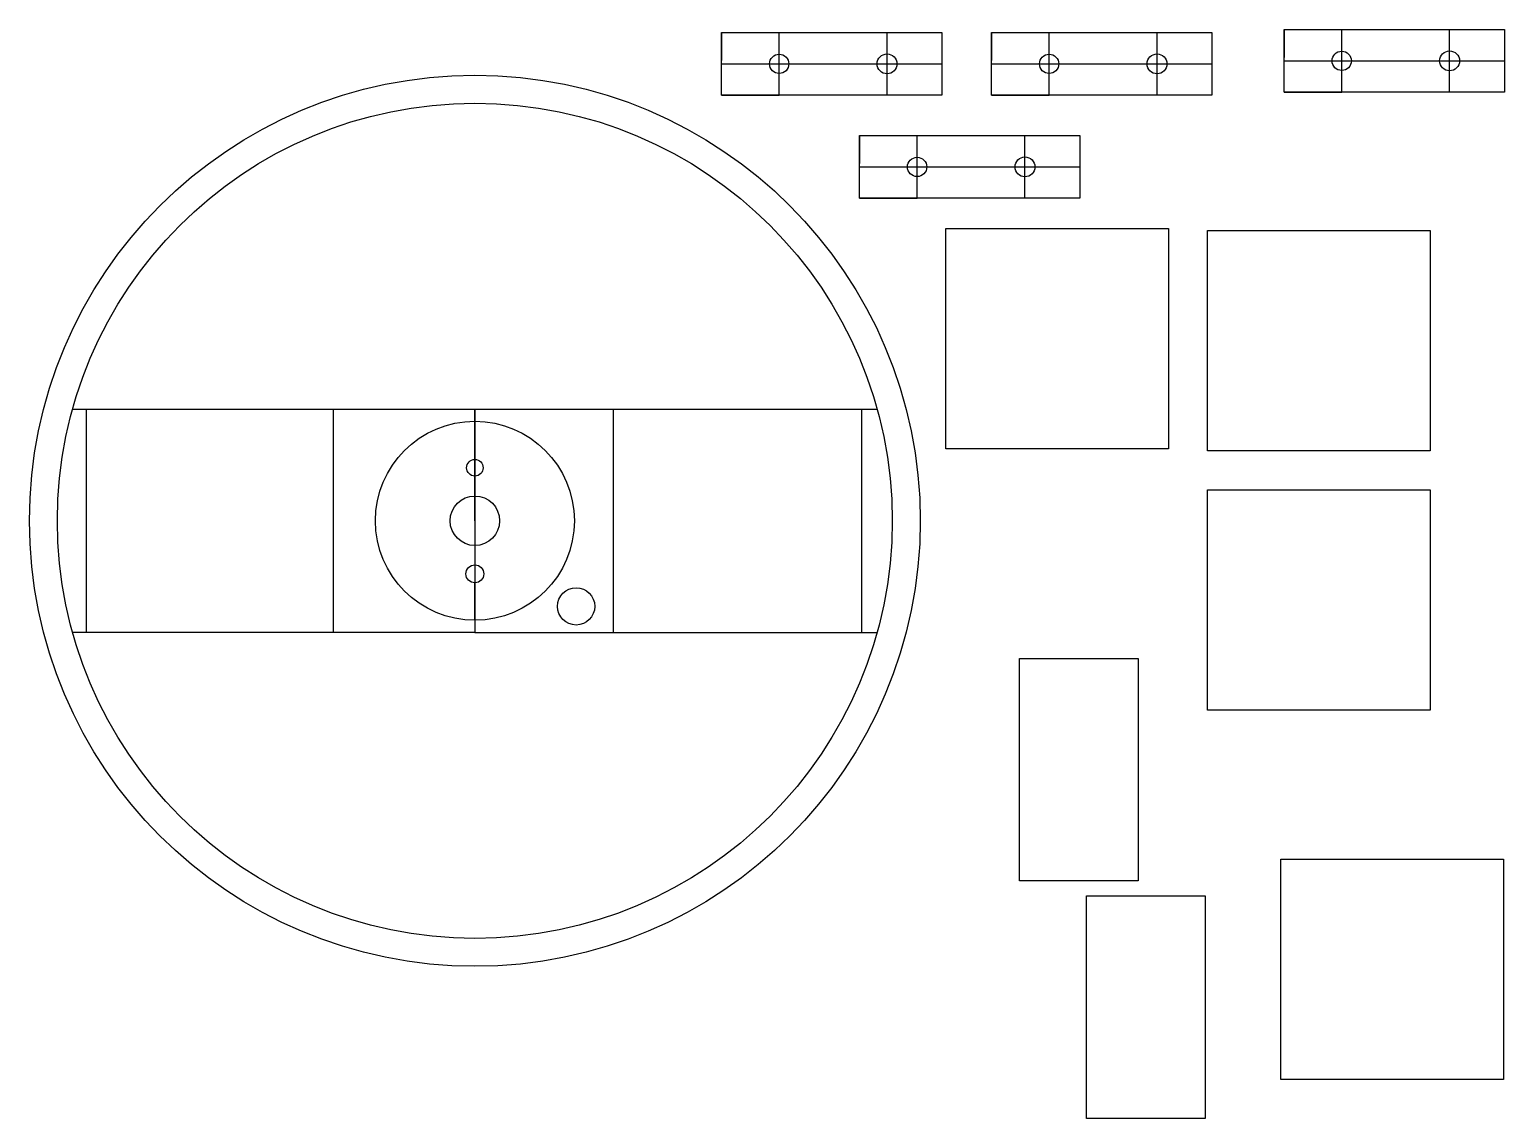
# Paper-space layout 'Layout2' of a CAD drawing. Header units: centimetres. Extents: x 0.2 to 26.8, y 0.3 to 19.8.
import ezdxf

# ---------------------------------------------------------------- set-up
doc = ezdxf.new("R2010")
doc.units = ezdxf.units.CM
doc.header["$MEASUREMENT"] = 0

psp = doc.layouts.new('Layout2')

# ---------------------------------------------------------------- linework, layer by layer
for p, q in [((12.7, 19.787), (12.7, 19.282)), ((13.738, 18.66), (13.738, 19.787)), ((15.679, 18.66), (15.679, 19.787)), ((17.558, 19.787), (17.558, 19.282)), ((18.596, 18.66), (18.596, 19.787)), ((20.537, 18.66), (20.537, 19.787)), ((22.823, 19.841), (22.823, 19.336)), ((23.861, 18.714), (23.861, 19.841)), ((25.802, 18.714), (25.802, 19.841)), ((12.7, 19.223), (16.667, 19.223)), ((12.7, 19.223), (12.7, 19.223)), ((12.7, 19.223), (12.7, 19.223)), ((12.7, 19.223), (12.7, 19.223)), ((12.7, 19.223), (12.7, 19.223)), ((12.7, 19.223), (12.7, 19.223)), ((17.558, 19.223), (21.525, 19.223)), ((17.558, 19.223), (17.558, 19.223)), ((17.558, 19.223), (17.558, 19.223)), ((17.558, 19.223), (17.558, 19.223)), ((17.558, 19.223), (17.558, 19.223)), ((17.558, 19.223), (17.558, 19.223)), ((22.823, 19.277), (26.79, 19.277)), ((22.823, 19.277), (22.823, 19.277)), ((22.823, 19.277), (22.823, 19.277)), ((22.823, 19.277), (22.823, 19.277)), ((22.823, 19.277), (22.823, 19.277)), ((22.823, 19.277), (22.823, 19.277)), ((12.7, 18.66), (12.7, 18.66)), ((12.7, 18.66), (12.7, 18.66)), ((12.7, 18.66), (13.738, 18.66)), ((16.667, 18.66), (15.679, 18.66)), ((17.558, 18.66), (17.558, 18.66)), ((17.558, 18.66), (17.558, 18.66)), ((17.558, 18.66), (18.596, 18.66)), ((21.525, 18.66), (20.537, 18.66)), ((22.823, 18.714), (22.823, 18.714)), ((22.823, 18.714), (22.823, 18.714)), ((22.823, 18.714), (23.861, 18.714)), ((26.79, 18.714), (25.802, 18.714)), ((15.182, 17.933), (15.182, 17.428)), ((16.22, 16.806), (16.22, 17.933)), ((18.161, 16.806), (18.161, 17.933)), ((15.182, 17.369), (19.149, 17.369)), ((15.182, 17.369), (15.182, 17.369)), ((15.182, 17.369), (15.182, 17.369)), ((15.182, 17.369), (15.182, 17.369)), ((15.182, 17.369), (15.182, 17.369)), ((15.182, 17.369), (15.182, 17.369)), ((15.182, 16.806), (15.182, 16.806)), ((15.182, 16.806), (15.182, 16.806)), ((15.182, 16.806), (16.22, 16.806)), ((19.149, 16.806), (18.161, 16.806)), ((1.023, 13.011), (8.262, 13.011)), ((1.272, 8.995), (1.272, 13.011)), ((5.715, 8.995), (5.715, 13.011)), ((5.715, 13.011), (10.749, 13.011)), ((8.262, 11.003), (8.262, 13.011)), ((8.262, 13.011), (8.262, 8.995)), ((8.262, 13.011), (15.501, 13.011)), ((8.262, 13.011), (8.262, 11.003)), ((8.262, 13.011), (8.262, 11.003)), ((8.262, 12.793), (8.262, 13.011)), ((8.262, 13.011), (8.262, 13.011)), ((10.749, 13.011), (10.749, 8.995)), ((15.224, 8.995), (15.224, 13.011)), ((8.262, 12.793), (8.262, 12.106)), ((8.262, 11.003), (8.262, 11.003)), ((8.262, 11.003), (8.262, 11.003)), ((8.262, 9.213), (8.262, 9.887)), ((8.262, 9.213), (8.262, 8.995)), ((8.262, 8.995), (1.023, 8.995)), ((5.715, 8.995), (1.023, 8.995)), ((5.715, 8.995), (1.272, 8.995)), ((8.262, 8.995), (5.715, 8.995)), ((8.262, 8.995), (15.501, 8.995)), ((8.262, 8.995), (8.262, 8.995)), ((8.262, 8.995), (8.262, 8.995)), ((10.749, 8.995), (15.224, 8.995))]:
    psp.add_line(p, q)
for points in [[(12.7, 19.787), (16.667, 19.787), (16.667, 18.66), (12.7, 18.66)], [(17.558, 19.787), (21.525, 19.787), (21.525, 18.66), (17.558, 18.66)], [(22.823, 19.841), (26.79, 19.841), (26.79, 18.714), (22.823, 18.714)], [(15.182, 17.933), (19.149, 17.933), (19.149, 16.806), (15.182, 16.806)], [(16.737, 16.262), (20.744, 16.262), (20.744, 12.298), (16.737, 12.298)], [(21.444, 16.223), (25.45, 16.223), (25.45, 12.259), (21.444, 12.259)], [(21.444, 11.559), (25.45, 11.559), (25.45, 7.595), (21.444, 7.595)], [(18.06, 8.528), (20.199, 8.528), (20.199, 4.525), (18.06, 4.525)], [(22.766, 4.914), (26.773, 4.914), (26.773, 0.95), (22.766, 0.95)], [(19.266, 4.253), (21.405, 4.253), (21.405, 0.25), (19.266, 0.25)]]:
    psp.add_lwpolyline(points, close=True)
for centre, radius in [((13.738, 19.223), 0.174), ((15.679, 19.223), 0.179), ((18.596, 19.223), 0.174), ((20.537, 19.223), 0.179), ((23.861, 19.277), 0.174), ((25.802, 19.277), 0.179), ((8.262, 11.003), 8.015), ((8.262, 11.003), 7.512), ((16.22, 17.369), 0.174), ((18.161, 17.369), 0.179), ((8.262, 11.957), 0.149), ((8.262, 11.003), 0.445), ((8.262, 11.003), 0.445), ((8.262, 10.048), 0.161), ((10.084, 9.463), 0.335)]:
    psp.add_circle(centre, radius)
at = {"color": 5}
psp.add_circle((8.262, 11.003), 1.79, dxfattribs=at)

doc.saveas('drawing.dxf')
